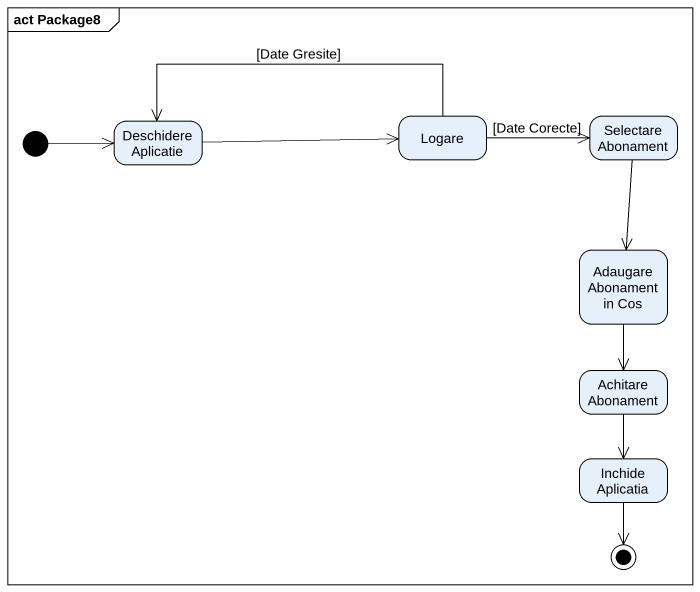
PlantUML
@startuml
mainframe act Package8
hide empty description
state "Deschidere Aplicatie" as Deschidere_Aplicatie
state Logare
state "Selectare Abonament" as Selectare_Abonament
state "Adaugare Abonament in Cos" as Adaugare_Abonament_in_Cos
state "Achitare Abonament" as Achitare_Abonament
state "Inchide Aplicatia" as Inchide_Aplicatia
[*] -right-> Deschidere_Aplicatie
Deschidere_Aplicatie -right-> Logare
Logare -left-> Deschidere_Aplicatie : [Date Gresite]
Logare -right-> Selectare_Abonament : [Date Corecte]
Selectare_Abonament --> Adaugare_Abonament_in_Cos
Adaugare_Abonament_in_Cos --> Achitare_Abonament
Achitare_Abonament --> Inchide_Aplicatia
Inchide_Aplicatia --> [*]
@enduml
